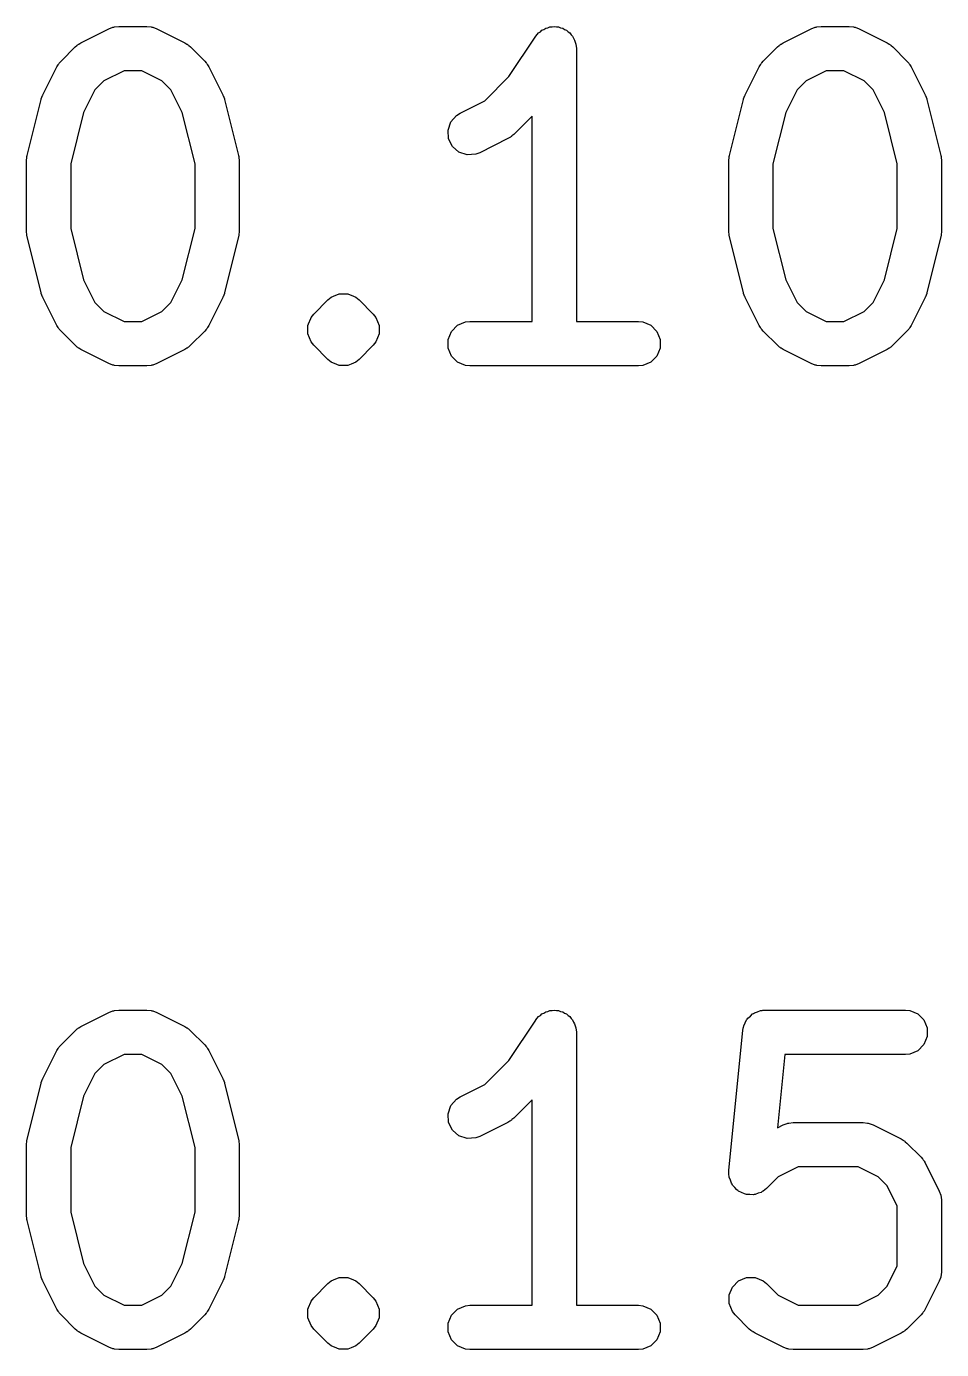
# Model space of a CAD drawing. Header units: millimetres. Extents: x 100 to 200, y -130 to -50.
# Drawn here: x 104.14 to 107.86, y -65.64 to -60.26 of the extents above; entities that cross this region are included whole.
import ezdxf

# ---------------------------------------------------------------- set-up
doc = ezdxf.new("R2010")
doc.units = ezdxf.units.MM
doc.layers.add('BLACK', color=250, linetype='CONTINUOUS')

msp = doc.modelspace()

# ---------------------------------------------------------------- linework, layer by layer
at = {"layer": 'BLACK', "linetype": 'CONTINUOUS'}
for p, q in [((104.496727, -60.257511), (104.514285, -60.255782)), ((104.514285, -60.255782), (104.628571, -60.255782)), ((104.628571, -60.255782), (104.646129, -60.257511)), ((106.276975, -60.257511), (106.28562, -60.255782)), ((106.28562, -60.255782), (106.29436, -60.257511)), ((107.35387, -60.257511), (107.371428, -60.255782)), ((107.371428, -60.255782), (107.485714, -60.255782)), ((107.485714, -60.255782), (107.503272, -60.257511)), ((104.35975, -60.322427), (104.474036, -60.265284)), ((104.474036, -60.265284), (104.490513, -60.258978)), ((104.490513, -60.258978), (104.493738, -60.258748)), ((104.493738, -60.258748), (104.496727, -60.257511)), ((104.646129, -60.257511), (104.649117, -60.258748)), ((104.649117, -60.258748), (104.652343, -60.258978)), ((104.652343, -60.258978), (104.66882, -60.265284)), ((104.66882, -60.265284), (104.783107, -60.322427)), ((106.101484, -60.459875), (106.210829, -60.295859)), ((106.210829, -60.295859), (106.21087, -60.295807)), ((106.21087, -60.295807), (106.210882, -60.295781)), ((106.210882, -60.295781), (106.210942, -60.29572)), ((106.210942, -60.29572), (106.222008, -60.282209)), ((106.222008, -60.282209), (106.229412, -60.27725)), ((106.229412, -60.27725), (106.235713, -60.27095)), ((106.235713, -60.27095), (106.243859, -60.267575)), ((106.243859, -60.267575), (106.251186, -60.262669)), ((106.251186, -60.262669), (106.259922, -60.260921)), ((106.259922, -60.260921), (106.268156, -60.257511)), ((106.268156, -60.257511), (106.276975, -60.257511)), ((106.29436, -60.257511), (106.303272, -60.257511)), ((106.303272, -60.257511), (106.311419, -60.260885)), ((106.311419, -60.260885), (106.320069, -60.262597)), ((106.320069, -60.262597), (106.327484, -60.26754)), ((106.327484, -60.26754), (106.335715, -60.27095)), ((106.335715, -60.27095), (106.341948, -60.277183)), ((106.341948, -60.277183), (106.349287, -60.282076)), ((106.349287, -60.282076), (106.354245, -60.28948)), ((106.354245, -60.28948), (106.360546, -60.295781)), ((106.360546, -60.295781), (106.36392, -60.303927)), ((106.36392, -60.303927), (106.368827, -60.311254)), ((107.216893, -60.322427), (107.331179, -60.265284)), ((107.331179, -60.265284), (107.347656, -60.258978)), ((107.347656, -60.258978), (107.350881, -60.258748)), ((107.350881, -60.258748), (107.35387, -60.257511)), ((107.503272, -60.257511), (107.50626, -60.258748)), ((107.50626, -60.258748), (107.509486, -60.258978)), ((107.509486, -60.258978), (107.525963, -60.265284)), ((107.525963, -60.265284), (107.64025, -60.322427)), ((104.279217, -60.396428), (104.33636, -60.339286)), ((104.33636, -60.339286), (104.343259, -60.333623)), ((104.343259, -60.333623), (104.344819, -60.331825)), ((104.344819, -60.331825), (104.347529, -60.330118)), ((104.347529, -60.330118), (104.349998, -60.328093)), ((104.349998, -60.328093), (104.352191, -60.327184)), ((104.352191, -60.327184), (104.35975, -60.322427)), ((104.783107, -60.322427), (104.790665, -60.327184)), ((104.790665, -60.327184), (104.792859, -60.328093)), ((104.792859, -60.328093), (104.795328, -60.330119)), ((104.795328, -60.330119), (104.798038, -60.331825)), ((104.798038, -60.331825), (104.799596, -60.333622)), ((104.799596, -60.333622), (104.806497, -60.339285)), ((104.806497, -60.339285), (104.863639, -60.396428)), ((106.368827, -60.311254), (106.370574, -60.31999)), ((106.370574, -60.31999), (106.373985, -60.328224)), ((106.373985, -60.328224), (106.375695, -60.345596)), ((106.375695, -60.345596), (106.375714, -60.345688)), ((106.375714, -60.345688), (106.375707, -60.345719)), ((106.375707, -60.345719), (106.375714, -60.345782)), ((106.375714, -60.345782), (106.375714, -61.455782)), ((107.13636, -60.396428), (107.193503, -60.339286)), ((107.193503, -60.339286), (107.200402, -60.333623)), ((107.200402, -60.333623), (107.201962, -60.331825)), ((107.201962, -60.331825), (107.204672, -60.330118)), ((107.204672, -60.330118), (107.207141, -60.328093)), ((107.207141, -60.328093), (107.209334, -60.327184)), ((107.209334, -60.327184), (107.216893, -60.322427)), ((107.64025, -60.322427), (107.647808, -60.327184)), ((107.647808, -60.327184), (107.650002, -60.328093)), ((107.650002, -60.328093), (107.652471, -60.330119)), ((107.652471, -60.330119), (107.655181, -60.331825)), ((107.655181, -60.331825), (107.656739, -60.333622)), ((107.656739, -60.333622), (107.66364, -60.339285)), ((107.66364, -60.339285), (107.720782, -60.396428)), ((104.262359, -60.419818), (104.267116, -60.412259)), ((104.267116, -60.412259), (104.268025, -60.410066)), ((104.268025, -60.410066), (104.270051, -60.407596)), ((104.270051, -60.407596), (104.271757, -60.404887)), ((104.271757, -60.404887), (104.273554, -60.403328)), ((104.273554, -60.403328), (104.279217, -60.396428)), ((104.863639, -60.396428), (104.869303, -60.40333)), ((104.869303, -60.40333), (104.8711, -60.404888)), ((104.8711, -60.404888), (104.872804, -60.407595)), ((104.872804, -60.407595), (104.874832, -60.410066)), ((104.874832, -60.410066), (104.87574, -60.41226)), ((104.87574, -60.41226), (104.880499, -60.419819)), ((107.119502, -60.419818), (107.124259, -60.412259)), ((107.124259, -60.412259), (107.125168, -60.410066)), ((107.125168, -60.410066), (107.127194, -60.407596)), ((107.127194, -60.407596), (107.1289, -60.404887)), ((107.1289, -60.404887), (107.130697, -60.403328)), ((107.130697, -60.403328), (107.13636, -60.396428)), ((107.720782, -60.396428), (107.726446, -60.40333)), ((107.726446, -60.40333), (107.728243, -60.404888)), ((107.728243, -60.404888), (107.729947, -60.407595)), ((107.729947, -60.407595), (107.731975, -60.410066)), ((107.731975, -60.410066), (107.732883, -60.41226)), ((107.732883, -60.41226), (107.737642, -60.419819)), ((104.205216, -60.534105), (104.262359, -60.419818)), ((104.535531, -60.435782), (104.453312, -60.476891)), ((104.607326, -60.435782), (104.535531, -60.435782)), ((104.689544, -60.476891), (104.607326, -60.435782)), ((104.880499, -60.419819), (104.937641, -60.534105)), ((106.003831, -60.557529), (106.101484, -60.459875)), ((107.062359, -60.534105), (107.119502, -60.419818)), ((107.392674, -60.435782), (107.310455, -60.476891)), ((107.464469, -60.435782), (107.392674, -60.435782)), ((107.546687, -60.476891), (107.464469, -60.435782)), ((107.737642, -60.419819), (107.794784, -60.534105)), ((104.416823, -60.51338), (104.370631, -60.605764)), ((104.453312, -60.476891), (104.416823, -60.51338)), ((104.726032, -60.513379), (104.689544, -60.476891)), ((104.772224, -60.605765), (104.726032, -60.513379)), ((107.273966, -60.51338), (107.227774, -60.605764)), ((107.310455, -60.476891), (107.273966, -60.51338)), ((107.583175, -60.513379), (107.546687, -60.476891)), ((107.629367, -60.605765), (107.583175, -60.513379)), ((104.141258, -60.781097), (104.198401, -60.552525)), ((104.198401, -60.552525), (104.198864, -60.551229)), ((104.198864, -60.551229), (104.19891, -60.550582)), ((104.19891, -60.550582), (104.201697, -60.543297)), ((104.201697, -60.543297), (104.204337, -60.535911)), ((104.204337, -60.535911), (104.204725, -60.535386)), ((104.204725, -60.535386), (104.205216, -60.534105)), ((104.937641, -60.534105), (104.938132, -60.535389)), ((104.938132, -60.535389), (104.938519, -60.535911)), ((104.938519, -60.535911), (104.941152, -60.543282)), ((104.941152, -60.543282), (104.943946, -60.550583)), ((104.943946, -60.550583), (104.943991, -60.551229)), ((104.943991, -60.551229), (104.944455, -60.552526)), ((104.944455, -60.552526), (105.001598, -60.781097)), ((105.902608, -60.608142), (106.003831, -60.557529)), ((106.998401, -60.781097), (107.055544, -60.552525)), ((107.055544, -60.552525), (107.056007, -60.551229)), ((107.056007, -60.551229), (107.056053, -60.550582)), ((107.056053, -60.550582), (107.05884, -60.543297)), ((107.05884, -60.543297), (107.06148, -60.535911)), ((107.06148, -60.535911), (107.061868, -60.535386)), ((107.061868, -60.535386), (107.062359, -60.534105)), ((107.794784, -60.534105), (107.795275, -60.535389)), ((107.795275, -60.535389), (107.795662, -60.535911)), ((107.795662, -60.535911), (107.798295, -60.543282)), ((107.798295, -60.543282), (107.801089, -60.550583)), ((107.801089, -60.550583), (107.801134, -60.551229)), ((107.801134, -60.551229), (107.801598, -60.552526)), ((107.801598, -60.552526), (107.858741, -60.781097)), ((104.370631, -60.605764), (104.318571, -60.814005)), ((104.824285, -60.814006), (104.772224, -60.605765)), ((105.864669, -60.644069), (105.887677, -60.61754)), ((105.887677, -60.61754), (105.902608, -60.608142)), ((106.195714, -60.620204), (106.120783, -60.695136)), ((106.195714, -61.455782), (106.195714, -60.620204)), ((107.227774, -60.605764), (107.175714, -60.814005)), ((107.681428, -60.814006), (107.629367, -60.605765)), ((105.853564, -60.677384), (105.864669, -60.644069)), ((105.856053, -60.712412), (105.853564, -60.677384)), ((105.871757, -60.74382), (105.856053, -60.712412)), ((106.097393, -60.711995), (105.983106, -60.769138)), ((106.104951, -60.707237), (106.097393, -60.711995)), ((106.107145, -60.706329), (106.104951, -60.707237)), ((106.109613, -60.704303), (106.107145, -60.706329)), ((106.112324, -60.702597), (106.109613, -60.704303)), ((106.113883, -60.700798), (106.112324, -60.702597)), ((106.120783, -60.695136), (106.113883, -60.700798)), ((104.138677, -60.79855), (104.139649, -60.791975)), ((104.139649, -60.791975), (104.1403, -60.785367)), ((104.1403, -60.785367), (104.140807, -60.784141)), ((104.140807, -60.784141), (104.141258, -60.781097)), ((105.001598, -60.781097), (105.002048, -60.784141)), ((105.002048, -60.784141), (105.002556, -60.785367)), ((105.002556, -60.785367), (105.003206, -60.791975)), ((105.003206, -60.791975), (105.004179, -60.79855)), ((105.898286, -60.766828), (105.871757, -60.74382)), ((105.931601, -60.777933), (105.898286, -60.766828)), ((105.966629, -60.775444), (105.931601, -60.777933)), ((105.983106, -60.769138), (105.966629, -60.775444)), ((106.99582, -60.79855), (106.996792, -60.791975)), ((106.996792, -60.791975), (106.997443, -60.785367)), ((106.997443, -60.785367), (106.99795, -60.784141)), ((106.99795, -60.784141), (106.998401, -60.781097)), ((107.858741, -60.781097), (107.859191, -60.784141)), ((107.859191, -60.784141), (107.859699, -60.785367)), ((107.859699, -60.785367), (107.860349, -60.791975)), ((107.860349, -60.791975), (107.861322, -60.79855)), ((104.138571, -60.802925), (104.138872, -60.799863)), ((104.138571, -61.08864), (104.138571, -60.802925)), ((104.138872, -60.799863), (104.138677, -60.79855)), ((104.318571, -60.814005), (104.318571, -61.077559)), ((104.824285, -61.077559), (104.824285, -60.814006)), ((105.004179, -60.79855), (105.003983, -60.799863)), ((105.003983, -60.799863), (105.004285, -60.802925)), ((105.004285, -60.802925), (105.004285, -61.08864)), ((106.995714, -60.802925), (106.996015, -60.799863)), ((106.995714, -61.08864), (106.995714, -60.802925)), ((106.996015, -60.799863), (106.99582, -60.79855)), ((107.175714, -60.814005), (107.175714, -61.077559)), ((107.681428, -61.077559), (107.681428, -60.814006)), ((107.861322, -60.79855), (107.861126, -60.799863)), ((107.861126, -60.799863), (107.861428, -60.802925)), ((107.861428, -60.802925), (107.861428, -61.08864)), ((104.138872, -61.091701), (104.138571, -61.08864)), ((104.138677, -61.093015), (104.138872, -61.091701)), ((104.139649, -61.099589), (104.138677, -61.093015)), ((104.1403, -61.106198), (104.139649, -61.099589)), ((104.140807, -61.107423), (104.1403, -61.106198)), ((104.141258, -61.110468), (104.140807, -61.107423)), ((104.198401, -61.33904), (104.141258, -61.110468)), ((104.318571, -61.077559), (104.370631, -61.2858)), ((104.772224, -61.285799), (104.824285, -61.077559)), ((105.001598, -61.110468), (104.944455, -61.339039)), ((105.002048, -61.107423), (105.001598, -61.110468)), ((105.002556, -61.106198), (105.002048, -61.107423)), ((105.003206, -61.099589), (105.002556, -61.106198)), ((105.004179, -61.093015), (105.003206, -61.099589)), ((105.004285, -61.08864), (105.003983, -61.091701)), ((105.003983, -61.091701), (105.004179, -61.093015)), ((106.996015, -61.091701), (106.995714, -61.08864)), ((106.99582, -61.093015), (106.996015, -61.091701)), ((106.996792, -61.099589), (106.99582, -61.093015)), ((106.997443, -61.106198), (106.996792, -61.099589)), ((106.99795, -61.107423), (106.997443, -61.106198)), ((106.998401, -61.110468), (106.99795, -61.107423)), ((107.055544, -61.33904), (106.998401, -61.110468)), ((107.175714, -61.077559), (107.227774, -61.2858)), ((107.629367, -61.285799), (107.681428, -61.077559)), ((107.858741, -61.110468), (107.801598, -61.339039)), ((107.859191, -61.107423), (107.858741, -61.110468)), ((107.859699, -61.106198), (107.859191, -61.107423)), ((107.860349, -61.099589), (107.859699, -61.106198)), ((107.861322, -61.093015), (107.860349, -61.099589)), ((107.861428, -61.08864), (107.861126, -61.091701)), ((107.861126, -61.091701), (107.861322, -61.093015)), ((104.370631, -61.2858), (104.416823, -61.378184)), ((104.726032, -61.378185), (104.772224, -61.285799)), ((107.227774, -61.2858), (107.273966, -61.378184)), ((107.583175, -61.378185), (107.629367, -61.285799)), ((104.198864, -61.340335), (104.198401, -61.33904)), ((104.19891, -61.340983), (104.198864, -61.340335)), ((104.201697, -61.348267), (104.19891, -61.340983)), ((104.204337, -61.355654), (104.201697, -61.348267)), ((104.204725, -61.356178), (104.204337, -61.355654)), ((104.205216, -61.35746), (104.204725, -61.356178)), ((104.262359, -61.471747), (104.205216, -61.35746)), ((104.416823, -61.378184), (104.453311, -61.414672)), ((104.689544, -61.414672), (104.726032, -61.378185)), ((104.937641, -61.35746), (104.880499, -61.471746)), ((104.938132, -61.356175), (104.937641, -61.35746)), ((104.938519, -61.355654), (104.938132, -61.356175)), ((104.941152, -61.348282), (104.938519, -61.355654)), ((104.943946, -61.340982), (104.941152, -61.348282)), ((104.943991, -61.340335), (104.943946, -61.340982)), ((104.944455, -61.339039), (104.943991, -61.340335)), ((105.307788, -61.425), (105.364931, -61.367858)), ((105.364931, -61.367858), (105.378569, -61.356665)), ((105.378569, -61.356665), (105.388071, -61.352728)), ((105.388071, -61.352728), (105.411013, -61.343226)), ((105.411013, -61.343226), (105.446129, -61.343226)), ((105.446129, -61.343226), (105.46907, -61.352728)), ((105.46907, -61.352728), (105.478573, -61.356665)), ((105.478573, -61.356665), (105.492211, -61.367857)), ((105.492211, -61.367857), (105.549353, -61.425)), ((107.056007, -61.340335), (107.055544, -61.33904)), ((107.056053, -61.340983), (107.056007, -61.340335)), ((107.05884, -61.348267), (107.056053, -61.340983)), ((107.06148, -61.355654), (107.05884, -61.348267)), ((107.061868, -61.356178), (107.06148, -61.355654)), ((107.062359, -61.35746), (107.061868, -61.356178)), ((107.119502, -61.471747), (107.062359, -61.35746)), ((107.273966, -61.378184), (107.310454, -61.414672)), ((107.546687, -61.414672), (107.583175, -61.378185)), ((107.794784, -61.35746), (107.737642, -61.471746)), ((107.795275, -61.356175), (107.794784, -61.35746)), ((107.795662, -61.355654), (107.795275, -61.356175)), ((107.798295, -61.348282), (107.795662, -61.355654)), ((107.801089, -61.340982), (107.798295, -61.348282)), ((107.801134, -61.340335), (107.801089, -61.340982)), ((107.801598, -61.339039), (107.801134, -61.340335)), ((104.453311, -61.414672), (104.535532, -61.455782)), ((104.607324, -61.455782), (104.689544, -61.414672)), ((105.294891, -61.442754), (105.296595, -61.438639)), ((105.296595, -61.438639), (105.296596, -61.438638)), ((105.296596, -61.438638), (105.307788, -61.425)), ((105.549353, -61.425), (105.560545, -61.438637)), ((105.560545, -61.438637), (105.560547, -61.438639)), ((105.560547, -61.438639), (105.573985, -61.471082)), ((107.310454, -61.414672), (107.392675, -61.455782)), ((107.464467, -61.455782), (107.546687, -61.414672)), ((104.267116, -61.479305), (104.262359, -61.471747)), ((104.268025, -61.481499), (104.267116, -61.479305)), ((104.270051, -61.483968), (104.268025, -61.481499)), ((104.271757, -61.486678), (104.270051, -61.483968)), ((104.273554, -61.488236), (104.271757, -61.486678)), ((104.279217, -61.495137), (104.273554, -61.488236)), ((104.535532, -61.455782), (104.607324, -61.455782)), ((104.869303, -61.488234), (104.863639, -61.495137)), ((104.8711, -61.486677), (104.869303, -61.488234)), ((104.872804, -61.483969), (104.8711, -61.486677)), ((104.874832, -61.481499), (104.872804, -61.483969)), ((104.87574, -61.479304), (104.874832, -61.481499)), ((104.880499, -61.471746), (104.87574, -61.479304)), ((105.283158, -61.471083), (105.285732, -61.464869)), ((105.283158, -61.506199), (105.283158, -61.471083)), ((105.285732, -61.464869), (105.294891, -61.442754)), ((105.573985, -61.471082), (105.573984, -61.506199)), ((105.868025, -61.495781), (105.892856, -61.47095)), ((105.892856, -61.47095), (105.925299, -61.457511)), ((105.925299, -61.457511), (105.942857, -61.455782)), ((105.942857, -61.455782), (106.195714, -61.455782)), ((106.375714, -61.455782), (106.628571, -61.455782)), ((106.628571, -61.455782), (106.646129, -61.457511)), ((106.646129, -61.457511), (106.678572, -61.47095)), ((106.678572, -61.47095), (106.703403, -61.495781)), ((107.124259, -61.479305), (107.119502, -61.471747)), ((107.125168, -61.481499), (107.124259, -61.479305)), ((107.127194, -61.483968), (107.125168, -61.481499)), ((107.1289, -61.486678), (107.127194, -61.483968)), ((107.130697, -61.488236), (107.1289, -61.486678)), ((107.13636, -61.495137), (107.130697, -61.488236)), ((107.392675, -61.455782), (107.464467, -61.455782)), ((107.726446, -61.488234), (107.720782, -61.495137)), ((107.728243, -61.486677), (107.726446, -61.488234)), ((107.729947, -61.483969), (107.728243, -61.486677)), ((107.731975, -61.481499), (107.729947, -61.483969)), ((107.732883, -61.479304), (107.731975, -61.481499)), ((107.737642, -61.471746), (107.732883, -61.479304)), ((104.33636, -61.552279), (104.279217, -61.495137)), ((104.863639, -61.495137), (104.806497, -61.55228)), ((105.296596, -61.538642), (105.283158, -61.506199)), ((105.307789, -61.55228), (105.296596, -61.538642)), ((105.560546, -61.538642), (105.549353, -61.55228)), ((105.573984, -61.506199), (105.560546, -61.538642)), ((105.854586, -61.528224), (105.868025, -61.495781)), ((105.854586, -61.56334), (105.854586, -61.528224)), ((106.703403, -61.495781), (106.716842, -61.528224)), ((106.716842, -61.528224), (106.716842, -61.56334)), ((107.193503, -61.552279), (107.13636, -61.495137)), ((107.720782, -61.495137), (107.66364, -61.55228)), ((104.343262, -61.557943), (104.33636, -61.552279)), ((104.34482, -61.55974), (104.343262, -61.557943)), ((104.347527, -61.561444), (104.34482, -61.55974)), ((104.349998, -61.563472), (104.347527, -61.561444)), ((104.352192, -61.56438), (104.349998, -61.563472)), ((104.359751, -61.569139), (104.352192, -61.56438)), ((104.474036, -61.62628), (104.359751, -61.569139)), ((104.783105, -61.569139), (104.66882, -61.626281)), ((104.790663, -61.564381), (104.783105, -61.569139)), ((104.792859, -61.563472), (104.790663, -61.564381)), ((104.795331, -61.561443), (104.792859, -61.563472)), ((104.798037, -61.55974), (104.795331, -61.561443)), ((104.799593, -61.557945), (104.798037, -61.55974)), ((104.806497, -61.55228), (104.799593, -61.557945)), ((105.364932, -61.609422), (105.307789, -61.55228)), ((105.549353, -61.55228), (105.49221, -61.609422)), ((105.868025, -61.595783), (105.854586, -61.56334)), ((105.892856, -61.620614), (105.868025, -61.595783)), ((106.703403, -61.595783), (106.678572, -61.620614)), ((106.716842, -61.56334), (106.703403, -61.595783)), ((107.200405, -61.557943), (107.193503, -61.552279)), ((107.201963, -61.55974), (107.200405, -61.557943)), ((107.20467, -61.561444), (107.201963, -61.55974)), ((107.207141, -61.563472), (107.20467, -61.561444)), ((107.209335, -61.56438), (107.207141, -61.563472)), ((107.216894, -61.569139), (107.209335, -61.56438)), ((107.331179, -61.62628), (107.216894, -61.569139)), ((107.640248, -61.569139), (107.525963, -61.626281)), ((107.647806, -61.564381), (107.640248, -61.569139)), ((107.650002, -61.563472), (107.647806, -61.564381)), ((107.652474, -61.561443), (107.650002, -61.563472)), ((107.65518, -61.55974), (107.652474, -61.561443)), ((107.656736, -61.557945), (107.65518, -61.55974)), ((107.66364, -61.55228), (107.656736, -61.557945)), ((104.490513, -61.632586), (104.474036, -61.62628)), ((104.493738, -61.632815), (104.490513, -61.632586)), ((104.496727, -61.634053), (104.493738, -61.632815)), ((104.514285, -61.635782), (104.496727, -61.634053)), ((104.628571, -61.635782), (104.514285, -61.635782)), ((104.646129, -61.634053), (104.628571, -61.635782)), ((104.649117, -61.632815), (104.646129, -61.634053)), ((104.652342, -61.632586), (104.649117, -61.632815)), ((104.66882, -61.626281), (104.652342, -61.632586)), ((105.37857, -61.620615), (105.364932, -61.609422)), ((105.401511, -61.630116), (105.37857, -61.620615)), ((105.411013, -61.634053), (105.401511, -61.630116)), ((105.411014, -61.634053), (105.411013, -61.634053)), ((105.446129, -61.634053), (105.411014, -61.634053)), ((105.459568, -61.628486), (105.446129, -61.634053)), ((105.478574, -61.620614), (105.459568, -61.628486)), ((105.478577, -61.62061), (105.478574, -61.620614)), ((105.49221, -61.609422), (105.478577, -61.62061)), ((105.925299, -61.634053), (105.892856, -61.620614)), ((105.942857, -61.635782), (105.925299, -61.634053)), ((106.628571, -61.635782), (105.942857, -61.635782)), ((106.646129, -61.634053), (106.628571, -61.635782)), ((106.678572, -61.620614), (106.646129, -61.634053)), ((107.347656, -61.632586), (107.331179, -61.62628)), ((107.350881, -61.632815), (107.347656, -61.632586)), ((107.35387, -61.634053), (107.350881, -61.632815)), ((107.371428, -61.635782), (107.35387, -61.634053)), ((107.485714, -61.635782), (107.371428, -61.635782)), ((107.503272, -61.634053), (107.485714, -61.635782)), ((107.50626, -61.632815), (107.503272, -61.634053)), ((107.509485, -61.632586), (107.50626, -61.632815)), ((107.525963, -61.626281), (107.509485, -61.632586)), ((104.35975, -64.322427), (104.474036, -64.265284)), ((104.474036, -64.265284), (104.490513, -64.258978)), ((104.490513, -64.258978), (104.493738, -64.258748)), ((104.493738, -64.258748), (104.496727, -64.257511)), ((104.496727, -64.257511), (104.514285, -64.255782)), ((104.514285, -64.255782), (104.628571, -64.255782)), ((104.628571, -64.255782), (104.646129, -64.257511)), ((104.646129, -64.257511), (104.649117, -64.258748)), ((104.649117, -64.258748), (104.652343, -64.258978)), ((104.652343, -64.258978), (104.66882, -64.265284)), ((104.66882, -64.265284), (104.783107, -64.322427)), ((106.210942, -64.29572), (106.222008, -64.282209)), ((106.222008, -64.282209), (106.229412, -64.27725)), ((106.229412, -64.27725), (106.235713, -64.27095)), ((106.235713, -64.27095), (106.243859, -64.267575)), ((106.243859, -64.267575), (106.251186, -64.262669)), ((106.251186, -64.262669), (106.259922, -64.260921)), ((106.259922, -64.260921), (106.268156, -64.257511)), ((106.268156, -64.257511), (106.276975, -64.257511)), ((106.276975, -64.257511), (106.28562, -64.255782)), ((106.28562, -64.255782), (106.29436, -64.257511)), ((106.29436, -64.257511), (106.303272, -64.257511)), ((106.303272, -64.257511), (106.311419, -64.260885)), ((106.311419, -64.260885), (106.320069, -64.262597)), ((106.320069, -64.262597), (106.327484, -64.26754)), ((106.327484, -64.26754), (106.335715, -64.27095)), ((106.335715, -64.27095), (106.341948, -64.277183)), ((106.341948, -64.277183), (106.349287, -64.282076)), ((106.349287, -64.282076), (106.354245, -64.28948)), ((106.354245, -64.28948), (106.360546, -64.295781)), ((107.071229, -64.292576), (107.073372, -64.288583)), ((107.073372, -64.288583), (107.083553, -64.280252)), ((107.083553, -64.280252), (107.092856, -64.27095)), ((107.092856, -64.27095), (107.097042, -64.269215)), ((107.097042, -64.269215), (107.10055, -64.266346)), ((107.10055, -64.266346), (107.113144, -64.262545)), ((107.113144, -64.262545), (107.125299, -64.257511)), ((107.125299, -64.257511), (107.132026, -64.256848)), ((107.132026, -64.256848), (107.134169, -64.256202)), ((107.134169, -64.256202), (107.136363, -64.256421)), ((107.136363, -64.256421), (107.142857, -64.255782)), ((107.142857, -64.255782), (107.714285, -64.255782)), ((107.714285, -64.255782), (107.731843, -64.257511)), ((107.731843, -64.257511), (107.764286, -64.27095)), ((107.764286, -64.27095), (107.789117, -64.295781)), ((104.279217, -64.396428), (104.33636, -64.339286)), ((104.33636, -64.339286), (104.343259, -64.333623)), ((104.343259, -64.333623), (104.344819, -64.331825)), ((104.344819, -64.331825), (104.347529, -64.330118)), ((104.347529, -64.330118), (104.349998, -64.328093)), ((104.349998, -64.328093), (104.352191, -64.327184)), ((104.352191, -64.327184), (104.35975, -64.322427)), ((104.783107, -64.322427), (104.790665, -64.327184)), ((104.790665, -64.327184), (104.792859, -64.328093)), ((104.792859, -64.328093), (104.795328, -64.330119)), ((104.795328, -64.330119), (104.798038, -64.331825)), ((104.798038, -64.331825), (104.799596, -64.333622)), ((104.799596, -64.333622), (104.806497, -64.339285)), ((104.806497, -64.339285), (104.863639, -64.396428)), ((106.101484, -64.459875), (106.210829, -64.295859)), ((106.210829, -64.295859), (106.21087, -64.295807)), ((106.21087, -64.295807), (106.210882, -64.295781)), ((106.210882, -64.295781), (106.210942, -64.29572)), ((106.360546, -64.295781), (106.36392, -64.303927)), ((106.36392, -64.303927), (106.368827, -64.311254)), ((106.368827, -64.311254), (106.370574, -64.31999)), ((106.370574, -64.31999), (106.373985, -64.328224)), ((106.373985, -64.328224), (106.375695, -64.345596)), ((106.996161, -64.908256), (107.053304, -64.336827)), ((107.053304, -64.336827), (107.054586, -64.33043)), ((107.054586, -64.328224), (107.055442, -64.326155)), ((107.054586, -64.33043), (107.054586, -64.328224)), ((107.055442, -64.326155), (107.056771, -64.319528)), ((107.056771, -64.319528), (107.06299, -64.307933)), ((107.06299, -64.307933), (107.068025, -64.295781)), ((107.068025, -64.295781), (107.071229, -64.292576)), ((107.789117, -64.295781), (107.802556, -64.328224)), ((107.802556, -64.328224), (107.802556, -64.36334)), ((104.273554, -64.403328), (104.279217, -64.396428)), ((104.863639, -64.396428), (104.869303, -64.40333)), ((106.375695, -64.345596), (106.375714, -64.345688)), ((106.375714, -64.345688), (106.375707, -64.345719)), ((106.375707, -64.345719), (106.375714, -64.345782)), ((106.375714, -64.345782), (106.375714, -65.455782)), ((107.789117, -64.395783), (107.764286, -64.420614)), ((107.802556, -64.36334), (107.789117, -64.395783)), ((104.205216, -64.534105), (104.262359, -64.419818)), ((104.262359, -64.419818), (104.267116, -64.412259)), ((104.267116, -64.412259), (104.268025, -64.410066)), ((104.268025, -64.410066), (104.270051, -64.407596)), ((104.270051, -64.407596), (104.271757, -64.404887)), ((104.271757, -64.404887), (104.273554, -64.403328)), ((104.535531, -64.435782), (104.453312, -64.476891)), ((104.607326, -64.435782), (104.535531, -64.435782)), ((104.689544, -64.476891), (104.607326, -64.435782)), ((104.869303, -64.40333), (104.8711, -64.404888)), ((104.8711, -64.404888), (104.872804, -64.407595)), ((104.872804, -64.407595), (104.874832, -64.410066)), ((104.874832, -64.410066), (104.87574, -64.41226)), ((104.87574, -64.41226), (104.880499, -64.419819)), ((104.880499, -64.419819), (104.937641, -64.534105)), ((107.224305, -64.435782), (107.194522, -64.733611)), ((107.714285, -64.435782), (107.224305, -64.435782)), ((107.731843, -64.434053), (107.714285, -64.435782)), ((107.764286, -64.420614), (107.731843, -64.434053)), ((104.453312, -64.476891), (104.416823, -64.51338)), ((104.726032, -64.513379), (104.689544, -64.476891)), ((106.003831, -64.557529), (106.101484, -64.459875)), ((104.141258, -64.781097), (104.198401, -64.552525)), ((104.198401, -64.552525), (104.198864, -64.551229)), ((104.198864, -64.551229), (104.19891, -64.550582)), ((104.19891, -64.550582), (104.201697, -64.543297)), ((104.201697, -64.543297), (104.204337, -64.535911)), ((104.204337, -64.535911), (104.204725, -64.535386)), ((104.204725, -64.535386), (104.205216, -64.534105)), ((104.416823, -64.51338), (104.370631, -64.605764)), ((104.772224, -64.605765), (104.726032, -64.513379)), ((104.937641, -64.534105), (104.938132, -64.535389)), ((104.938132, -64.535389), (104.938519, -64.535911)), ((104.938519, -64.535911), (104.941152, -64.543282)), ((104.941152, -64.543282), (104.943946, -64.550583)), ((104.943946, -64.550583), (104.943991, -64.551229)), ((104.943991, -64.551229), (104.944455, -64.552526)), ((104.944455, -64.552526), (105.001598, -64.781097)), ((105.902608, -64.608142), (106.003831, -64.557529)), ((104.370631, -64.605764), (104.318571, -64.814005)), ((104.824285, -64.814006), (104.772224, -64.605765)), ((105.887677, -64.61754), (105.902608, -64.608142)), ((105.853564, -64.677384), (105.864669, -64.644069)), ((105.864669, -64.644069), (105.887677, -64.61754)), ((106.195714, -64.620204), (106.120783, -64.695136)), ((106.195714, -65.455782), (106.195714, -64.620204)), ((105.856053, -64.712412), (105.853564, -64.677384)), ((105.871757, -64.74382), (105.856053, -64.712412)), ((106.097393, -64.711995), (105.983106, -64.769138)), ((106.104951, -64.707237), (106.097393, -64.711995)), ((106.107145, -64.706329), (106.104951, -64.707237)), ((106.109613, -64.704303), (106.107145, -64.706329)), ((106.112324, -64.702597), (106.109613, -64.704303)), ((106.113883, -64.700798), (106.112324, -64.702597)), ((106.120783, -64.695136), (106.113883, -64.700798)), ((107.216894, -64.722426), (107.233372, -64.716121)), ((107.233372, -64.716121), (107.236596, -64.715891)), ((107.236596, -64.715891), (107.239585, -64.714654)), ((107.239585, -64.714654), (107.257143, -64.712925)), ((107.257143, -64.712925), (107.542857, -64.712925)), ((107.542857, -64.712925), (107.560415, -64.714654)), ((107.560415, -64.714654), (107.563403, -64.715891)), ((107.563403, -64.715891), (107.566629, -64.716121)), ((107.566629, -64.716121), (107.583106, -64.722427)), ((105.898286, -64.766828), (105.871757, -64.74382)), ((105.931601, -64.777933), (105.898286, -64.766828)), ((105.983106, -64.769138), (105.966629, -64.775444)), ((107.194522, -64.733611), (107.216894, -64.722426)), ((107.583106, -64.722427), (107.697393, -64.77957)), ((104.138571, -64.802925), (104.138872, -64.799863)), ((104.138571, -65.08864), (104.138571, -64.802925)), ((104.138677, -64.79855), (104.139649, -64.791975)), ((104.138872, -64.799863), (104.138677, -64.79855)), ((104.139649, -64.791975), (104.1403, -64.785367)), ((104.1403, -64.785367), (104.140807, -64.784141)), ((104.140807, -64.784141), (104.141258, -64.781097)), ((104.318571, -64.814005), (104.318571, -65.077559)), ((104.824285, -65.077559), (104.824285, -64.814006)), ((105.001598, -64.781097), (105.002048, -64.784141)), ((105.002048, -64.784141), (105.002556, -64.785367)), ((105.002556, -64.785367), (105.003206, -64.791975)), ((105.003206, -64.791975), (105.004179, -64.79855)), ((105.004179, -64.79855), (105.003983, -64.799863)), ((105.003983, -64.799863), (105.004285, -64.802925)), ((105.004285, -64.802925), (105.004285, -65.08864)), ((105.966629, -64.775444), (105.931601, -64.777933)), ((107.697393, -64.77957), (107.704951, -64.784327)), ((107.704951, -64.784327), (107.707145, -64.785236)), ((107.707145, -64.785236), (107.709613, -64.787261)), ((107.709613, -64.787261), (107.712324, -64.788968)), ((107.712324, -64.788968), (107.713883, -64.790766)), ((107.713883, -64.790766), (107.720783, -64.796429)), ((107.720783, -64.796429), (107.777925, -64.853572)), ((107.777925, -64.853572), (107.783589, -64.860473)), ((107.783589, -64.860473), (107.785385, -64.862031)), ((107.785385, -64.862031), (107.787087, -64.864736)), ((107.787087, -64.864736), (107.789118, -64.86721)), ((107.789118, -64.86721), (107.790028, -64.869408)), ((107.790028, -64.869408), (107.794783, -64.876962)), ((107.794783, -64.876962), (107.851927, -64.991248)), ((106.996134, -64.925899), (106.996161, -64.908256)), ((106.997444, -64.93024), (106.996134, -64.925899)), ((106.997444, -64.934769), (106.997444, -64.93024)), ((107.002476, -64.946919), (106.997444, -64.934769)), ((107.19617, -64.934033), (107.149354, -64.980851)), ((107.278389, -64.892925), (107.19617, -64.934033)), ((107.521612, -64.892925), (107.278389, -64.892925)), ((107.603831, -64.934035), (107.521612, -64.892925)), ((107.640318, -64.970523), (107.603831, -64.934035)), ((107.006278, -64.959518), (107.002476, -64.946919)), ((107.009147, -64.963024), (107.006278, -64.959518)), ((107.010882, -64.967213), (107.009147, -64.963024)), ((107.020189, -64.97652), (107.010882, -64.967213)), ((107.028515, -64.986696), (107.020189, -64.97652)), ((107.032506, -64.988837), (107.028515, -64.986696)), ((107.035712, -64.992043), (107.032506, -64.988837)), ((107.149354, -64.980851), (107.135716, -64.992043)), ((107.681428, -65.052742), (107.640318, -64.970523)), ((107.047865, -64.997076), (107.035712, -64.992043)), ((107.05946, -65.003297), (107.047865, -64.997076)), ((107.063972, -65.003748), (107.05946, -65.003297)), ((107.068156, -65.005481), (107.063972, -65.003748)), ((107.081301, -65.005481), (107.068156, -65.005481)), ((107.094402, -65.006791), (107.081301, -65.005481)), ((107.098744, -65.005481), (107.094402, -65.006791)), ((107.103272, -65.005481), (107.098744, -65.005481)), ((107.115422, -65.000448), (107.103272, -65.005481)), ((107.128021, -64.996647), (107.115422, -65.000448)), ((107.131527, -64.993777), (107.128021, -64.996647)), ((107.135716, -64.992043), (107.131527, -64.993777)), ((107.851927, -64.991248), (107.858232, -65.007726)), ((107.858232, -65.007726), (107.858461, -65.01095)), ((107.858461, -65.01095), (107.859699, -65.013939)), ((107.859699, -65.013939), (107.861428, -65.031497)), ((107.861428, -65.031497), (107.861428, -65.317211)), ((104.138872, -65.091701), (104.138571, -65.08864)), ((104.138677, -65.093015), (104.138872, -65.091701)), ((104.139649, -65.099589), (104.138677, -65.093015)), ((104.318571, -65.077559), (104.370631, -65.2858)), ((104.772224, -65.285799), (104.824285, -65.077559)), ((105.004179, -65.093015), (105.003206, -65.099589)), ((105.004285, -65.08864), (105.003983, -65.091701)), ((105.003983, -65.091701), (105.004179, -65.093015)), ((107.681428, -65.295965), (107.681428, -65.052742)), ((104.1403, -65.106198), (104.139649, -65.099589)), ((104.140807, -65.107423), (104.1403, -65.106198)), ((104.141258, -65.110468), (104.140807, -65.107423)), ((104.198401, -65.33904), (104.141258, -65.110468)), ((105.001598, -65.110468), (104.944455, -65.339039)), ((105.002048, -65.107423), (105.001598, -65.110468)), ((105.002556, -65.106198), (105.002048, -65.107423)), ((105.003206, -65.099589), (105.002556, -65.106198)), ((104.370631, -65.2858), (104.416823, -65.378184)), ((104.726032, -65.378185), (104.772224, -65.285799)), ((107.640318, -65.378184), (107.681428, -65.295965)), ((104.198864, -65.340335), (104.198401, -65.33904)), ((104.19891, -65.340983), (104.198864, -65.340335)), ((104.201697, -65.348267), (104.19891, -65.340983)), ((104.204337, -65.355654), (104.201697, -65.348267)), ((104.204725, -65.356178), (104.204337, -65.355654)), ((104.205216, -65.35746), (104.204725, -65.356178)), ((104.262359, -65.471747), (104.205216, -65.35746)), ((104.937641, -65.35746), (104.880499, -65.471746)), ((104.938132, -65.356175), (104.937641, -65.35746)), ((104.938519, -65.355654), (104.938132, -65.356175)), ((104.941152, -65.348282), (104.938519, -65.355654)), ((104.943946, -65.340982), (104.941152, -65.348282)), ((104.943991, -65.340335), (104.943946, -65.340982)), ((104.944455, -65.339039), (104.943991, -65.340335)), ((105.364931, -65.367858), (105.378569, -65.356665)), ((105.378569, -65.356665), (105.388071, -65.352728)), ((105.388071, -65.352728), (105.411013, -65.343226)), ((105.411013, -65.343226), (105.446129, -65.343226)), ((105.446129, -65.343226), (105.46907, -65.352728)), ((105.46907, -65.352728), (105.478573, -65.356665)), ((105.478573, -65.356665), (105.492211, -65.367857)), ((107.010882, -65.381495), (107.035712, -65.356665)), ((107.035712, -65.356665), (107.068156, -65.343227)), ((107.068156, -65.343227), (107.103272, -65.343227)), ((107.103272, -65.343227), (107.135716, -65.356665)), ((107.135716, -65.356665), (107.149354, -65.367857)), ((107.851927, -65.35746), (107.794783, -65.471746)), ((107.858232, -65.340982), (107.851927, -65.35746)), ((107.858461, -65.337757), (107.858232, -65.340982)), ((107.859699, -65.334769), (107.858461, -65.337757)), ((107.861428, -65.317211), (107.859699, -65.334769)), ((104.416823, -65.378184), (104.453311, -65.414672)), ((104.453311, -65.414672), (104.535532, -65.455782)), ((104.607324, -65.455782), (104.689544, -65.414672)), ((104.689544, -65.414672), (104.726032, -65.378185)), ((105.307788, -65.425), (105.364931, -65.367858)), ((105.492211, -65.367857), (105.549353, -65.425)), ((106.997444, -65.413939), (107.010882, -65.381495)), ((106.997444, -65.449055), (106.997444, -65.413939)), ((107.149354, -65.367857), (107.196168, -65.414672)), ((107.196168, -65.414672), (107.278389, -65.455782)), ((107.52161, -65.455782), (107.603831, -65.414671)), ((107.603831, -65.414671), (107.640318, -65.378184)), ((104.267116, -65.479305), (104.262359, -65.471747)), ((104.535532, -65.455782), (104.607324, -65.455782)), ((104.880499, -65.471746), (104.87574, -65.479304)), ((105.283158, -65.471083), (105.285732, -65.464869)), ((105.283158, -65.506199), (105.283158, -65.471083)), ((105.285732, -65.464869), (105.294891, -65.442754)), ((105.294891, -65.442754), (105.296595, -65.438639)), ((105.296595, -65.438639), (105.296596, -65.438638)), ((105.296596, -65.438638), (105.307788, -65.425)), ((105.549353, -65.425), (105.560545, -65.438637)), ((105.560545, -65.438637), (105.560547, -65.438639)), ((105.560547, -65.438639), (105.573985, -65.471082)), ((105.573985, -65.471082), (105.573984, -65.506199)), ((105.868025, -65.495781), (105.892856, -65.47095)), ((105.892856, -65.47095), (105.925299, -65.457511)), ((105.925299, -65.457511), (105.942857, -65.455782)), ((105.942857, -65.455782), (106.195714, -65.455782)), ((106.375714, -65.455782), (106.628571, -65.455782)), ((106.628571, -65.455782), (106.646129, -65.457511)), ((106.646129, -65.457511), (106.678572, -65.47095)), ((106.678572, -65.47095), (106.703403, -65.495781)), ((107.010882, -65.481499), (106.997444, -65.449055)), ((107.278389, -65.455782), (107.52161, -65.455782)), ((107.794783, -65.471746), (107.790028, -65.479299)), ((104.268025, -65.481499), (104.267116, -65.479305)), ((104.270051, -65.483968), (104.268025, -65.481499)), ((104.271757, -65.486678), (104.270051, -65.483968)), ((104.273554, -65.488236), (104.271757, -65.486678)), ((104.279217, -65.495137), (104.273554, -65.488236)), ((104.33636, -65.552279), (104.279217, -65.495137)), ((104.863639, -65.495137), (104.806497, -65.55228)), ((104.869303, -65.488234), (104.863639, -65.495137)), ((104.8711, -65.486677), (104.869303, -65.488234)), ((104.872804, -65.483969), (104.8711, -65.486677)), ((104.874832, -65.481499), (104.872804, -65.483969)), ((104.87574, -65.479304), (104.874832, -65.481499)), ((105.296596, -65.538642), (105.283158, -65.506199)), ((105.573984, -65.506199), (105.560546, -65.538642)), ((105.854586, -65.528224), (105.868025, -65.495781)), ((105.854586, -65.56334), (105.854586, -65.528224)), ((106.703403, -65.495781), (106.716842, -65.528224)), ((106.716842, -65.528224), (106.716842, -65.56334)), ((107.022074, -65.495137), (107.010882, -65.481499)), ((107.079217, -65.552279), (107.022074, -65.495137)), ((107.777925, -65.495136), (107.720783, -65.552279)), ((107.783589, -65.488234), (107.777925, -65.495136)), ((107.785385, -65.486677), (107.783589, -65.488234)), ((107.787087, -65.483971), (107.785385, -65.486677)), ((107.789118, -65.481498), (107.787087, -65.483971)), ((107.790028, -65.479299), (107.789118, -65.481498)), ((104.343262, -65.557943), (104.33636, -65.552279)), ((104.34482, -65.55974), (104.343262, -65.557943)), ((104.347527, -65.561444), (104.34482, -65.55974)), ((104.349998, -65.563472), (104.347527, -65.561444)), ((104.352192, -65.56438), (104.349998, -65.563472)), ((104.359751, -65.569139), (104.352192, -65.56438)), ((104.474036, -65.62628), (104.359751, -65.569139)), ((104.783105, -65.569139), (104.66882, -65.626281)), ((104.790663, -65.564381), (104.783105, -65.569139)), ((104.792859, -65.563472), (104.790663, -65.564381)), ((104.795331, -65.561443), (104.792859, -65.563472)), ((104.798037, -65.55974), (104.795331, -65.561443)), ((104.799593, -65.557945), (104.798037, -65.55974)), ((104.806497, -65.55228), (104.799593, -65.557945)), ((105.307789, -65.55228), (105.296596, -65.538642)), ((105.364932, -65.609422), (105.307789, -65.55228)), ((105.549353, -65.55228), (105.49221, -65.609422)), ((105.560546, -65.538642), (105.549353, -65.55228)), ((105.868025, -65.595783), (105.854586, -65.56334)), ((106.716842, -65.56334), (106.703403, -65.595783)), ((107.086119, -65.557943), (107.079217, -65.552279)), ((107.087677, -65.55974), (107.086119, -65.557943)), ((107.090384, -65.561444), (107.087677, -65.55974)), ((107.092855, -65.563472), (107.090384, -65.561444)), ((107.095049, -65.56438), (107.092855, -65.563472)), ((107.102608, -65.569139), (107.095049, -65.56438)), ((107.216894, -65.626281), (107.102608, -65.569139)), ((107.697391, -65.569139), (107.583106, -65.626281)), ((107.704948, -65.564381), (107.697391, -65.569139)), ((107.707145, -65.563472), (107.704948, -65.564381)), ((107.709616, -65.561443), (107.707145, -65.563472)), ((107.712323, -65.55974), (107.709616, -65.561443)), ((107.71388, -65.557943), (107.712323, -65.55974)), ((107.720783, -65.552279), (107.71388, -65.557943)), ((104.490513, -65.632586), (104.474036, -65.62628)), ((104.493738, -65.632815), (104.490513, -65.632586)), ((104.496727, -65.634053), (104.493738, -65.632815)), ((104.514285, -65.635782), (104.496727, -65.634053)), ((104.628571, -65.635782), (104.514285, -65.635782)), ((104.646129, -65.634053), (104.628571, -65.635782)), ((104.649117, -65.632815), (104.646129, -65.634053)), ((104.652342, -65.632586), (104.649117, -65.632815)), ((104.66882, -65.626281), (104.652342, -65.632586)), ((105.37857, -65.620615), (105.364932, -65.609422)), ((105.401511, -65.630116), (105.37857, -65.620615)), ((105.411013, -65.634053), (105.401511, -65.630116)), ((105.411014, -65.634053), (105.411013, -65.634053)), ((105.446129, -65.634053), (105.411014, -65.634053)), ((105.459568, -65.628486), (105.446129, -65.634053)), ((105.478574, -65.620614), (105.459568, -65.628486)), ((105.478577, -65.62061), (105.478574, -65.620614)), ((105.49221, -65.609422), (105.478577, -65.62061)), ((105.892856, -65.620614), (105.868025, -65.595783)), ((105.925299, -65.634053), (105.892856, -65.620614)), ((105.942857, -65.635782), (105.925299, -65.634053)), ((106.628571, -65.635782), (105.942857, -65.635782)), ((106.646129, -65.634053), (106.628571, -65.635782)), ((106.678572, -65.620614), (106.646129, -65.634053)), ((106.703403, -65.595783), (106.678572, -65.620614)), ((107.233372, -65.632586), (107.216894, -65.626281)), ((107.236596, -65.632815), (107.233372, -65.632586)), ((107.239585, -65.634053), (107.236596, -65.632815)), ((107.257143, -65.635782), (107.239585, -65.634053)), ((107.542857, -65.635782), (107.257143, -65.635782)), ((107.560415, -65.634053), (107.542857, -65.635782)), ((107.563403, -65.632815), (107.560415, -65.634053)), ((107.566628, -65.632586), (107.563403, -65.632815)), ((107.583106, -65.626281), (107.566628, -65.632586))]:
    msp.add_line(p, q, dxfattribs=at)

doc.saveas('drawing.dxf')
